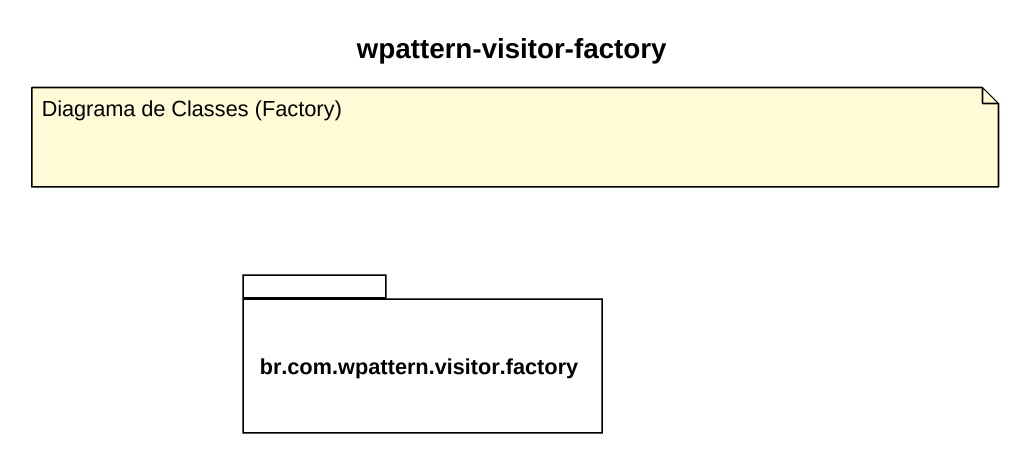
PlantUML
@startuml
title wpattern-visitor-factory
package "br.com.wpattern.visitor.factory" as br_com_wpattern_visitor {
}
note as N1
  Diagrama de Classes (Factory)
end note
@enduml
